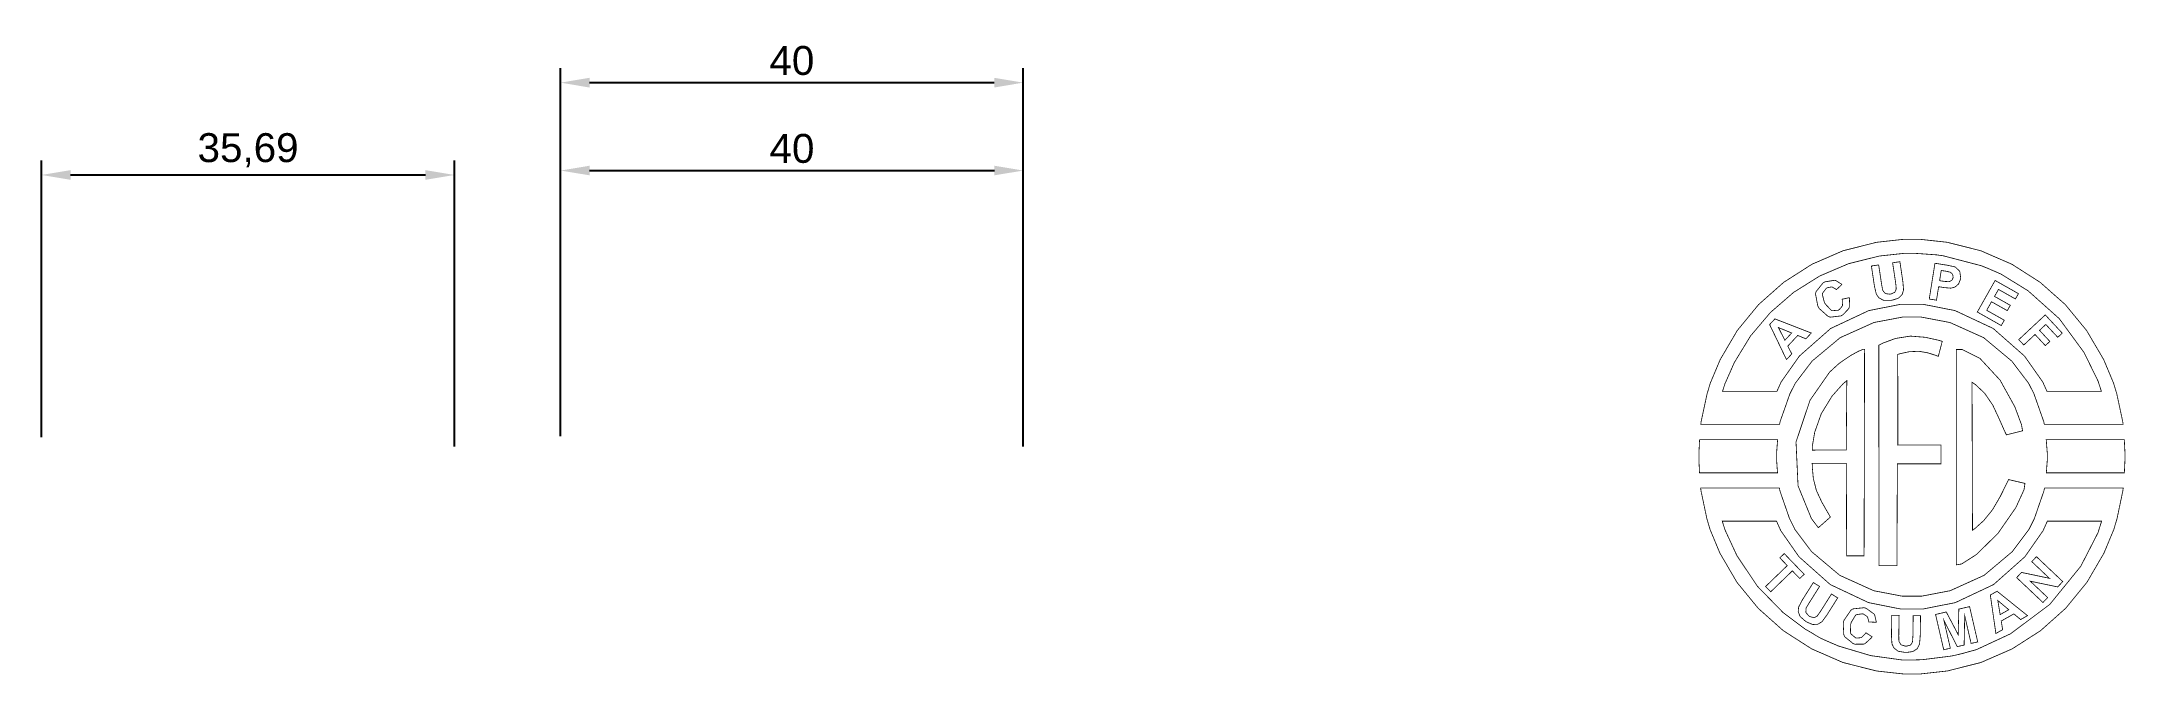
# Model space of a CAD drawing. Header units: millimetres. Extents: x -34 to 146, y -21 to 34.
import ezdxf

# ---------------------------------------------------------------- set-up
doc = ezdxf.new("R2010")
doc.units = ezdxf.units.MM
doc.styles.get("Standard").update_dxf_attribs({"font": 'arial.ttf'})
doc.dimstyles.new('ISO-25', dxfattribs={"dimtxt": 2.5, "dimasz": 2.5, "dimexe": 1.25, "dimexo": 0.625, "dimtad": 1, "dimtxsty": 'Standard', "dimcen": 2.5, "dimadec": 0, "dimazin": 0, "dimtfac": 1, "dimtmove": 0, "dimatfit": 3, "dimfxl": 1, "dimarcsym": 0})

# ---------------------------------------------------------------- blocks, each defined once
blk = doc.blocks.new('*D1')
at = {"color": 0, "lineweight": -2, "transparency": 16777216}
for p, q in [((-34.02, -0.49), (-34.02, 23.44)), ((1.67, -1.28), (1.67, 23.44)), ((-31.52, 22.19), (-0.83, 22.19))]:
    blk.add_line(p, q, dxfattribs=at)
at = {"color": 0, "transparency": 16777216}
for points in [[(-31.52, 22.61), (-31.52, 21.77), (-34.02, 22.19)], [(-0.83, 22.61), (-0.83, 21.77), (1.67, 22.19)]]:
    blk.add_solid(points, dxfattribs=at)
at = {"layer": 'Defpoints', "color": 0, "transparency": 16777216}
for p in [(1.67, 22.19), (-34.02, -1.11), (1.67, -1.91)]:
    blk.add_point(p, dxfattribs=at)
at = {"color": 0, "transparency": 16777216, "insert": (-16.17, 24.32), "char_height": 2.5, "attachment_point": 5}
blk.add_mtext('35,69', dxfattribs=at)
blk = doc.blocks.new('*D2')
at = {"color": 0, "lineweight": -2, "transparency": 16777216}
for p, q in [((10.86, -0.4), (10.86, 31.42)), ((50.86, -1.29), (50.86, 31.42)), ((13.36, 30.17), (48.36, 30.17))]:
    blk.add_line(p, q, dxfattribs=at)
at = {"color": 0, "transparency": 16777216}
for points in [[(13.36, 30.59), (13.36, 29.75), (10.86, 30.17)], [(48.36, 30.59), (48.36, 29.75), (50.86, 30.17)]]:
    blk.add_solid(points, dxfattribs=at)
at = {"layer": 'Defpoints', "color": 0, "transparency": 16777216}
for p in [(50.86, 30.17), (10.86, -1.02), (50.86, -1.92)]:
    blk.add_point(p, dxfattribs=at)
at = {"color": 0, "transparency": 16777216, "insert": (30.86, 32.07), "char_height": 2.5, "attachment_point": 5}
blk.add_mtext('40', dxfattribs=at)
blk = doc.blocks.new('*D3')
at = {"color": 0, "lineweight": -2, "transparency": 16777216}
for p, q in [((10.86, -0.4), (10.86, 23.82)), ((50.87, -0.4), (50.87, 23.82)), ((13.36, 22.57), (48.37, 22.57))]:
    blk.add_line(p, q, dxfattribs=at)
at = {"color": 0, "transparency": 16777216}
for points in [[(13.36, 22.99), (13.36, 22.16), (10.86, 22.57)], [(48.37, 22.99), (48.37, 22.16), (50.87, 22.57)]]:
    blk.add_solid(points, dxfattribs=at)
at = {"layer": 'Defpoints', "color": 0, "transparency": 16777216}
for p in [(50.87, 22.57), (10.86, -1.02, 1), (50.87, -1.02)]:
    blk.add_point(p, dxfattribs=at)
at = {"color": 0, "transparency": 16777216, "insert": (30.87, 24.47), "char_height": 2.5, "attachment_point": 5}
blk.add_mtext('40', dxfattribs=at)

msp = doc.modelspace()

# ---------------------------------------------------------------- linework, layer by layer
at = {"color": 0}
for points in [[(116.276, 0.624, 0.0675, 0.0675, 0), (116.328, 0.876, 0.0675, 0.0675, 0), (117.17, 3.264, 0.0675, 0.0675, 0), (117.283, 3.487, 0.0675, 0.0675, 0), (117.639, 4.189, 0.0675, 0.0675, 0), (119.089, 6.096, 0.0675, 0.0675, 0), (121.519, 8.124, 0.0675, 0.0675, 0), (124.442, 9.436, 0.0675, 0.0675, 0), (126.904, 9.903, 0.0675, 0.0675, 0), (127.726, 9.903, 0.0675, 0.0675, 0), (128.547, 9.903, 0.0675, 0.0675, 0), (131.011, 9.436, 0.0675, 0.0675, 0), (133.934, 8.124, 0.0675, 0.0675, 0), (136.364, 6.096, 0.0675, 0.0675, 0), (137.814, 4.189, 0.0675, 0.0675, 0), (138.171, 3.487, 0.0675, 0.0675, 0), (138.283, 3.264, 0.0675, 0.0675, 0), (139.124, 0.876, 0.0675, 0.0675, 0), (139.178, 0.624, 0.0675, 0.0675, 0), (145.99, 0.624, 0.0675, 0.0675, 0), (145.957, 0.87, 0.0675, 0.0675, 0), (145.446, 3.256, 0.0675, 0.0675, 0), (145.378, 3.487, 0.0675, 0.0675, 0), (145.166, 4.19, 0.0675, 0.0675, 0), (144.309, 6.233, 0.0675, 0.0675, 0), (142.832, 8.744, 0.0675, 0.0675, 0), (140.992, 10.982, 0.0675, 0.0675, 0), (138.825, 12.904, 0.0675, 0.0675, 0), (136.376, 14.47, 0.0675, 0.0675, 0), (133.682, 15.639, 0.0675, 0.0675, 0), (130.785, 16.37, 0.0675, 0.0675, 0), (128.49, 16.622, 0.0675, 0.0675, 0), (127.726, 16.622, 0.0675, 0.0675, 0), (126.961, 16.622, 0.0675, 0.0675, 0), (124.668, 16.37, 0.0675, 0.0675, 0), (121.771, 15.639, 0.0675, 0.0675, 0), (119.077, 14.47, 0.0675, 0.0675, 0), (116.628, 12.904, 0.0675, 0.0675, 0), (114.461, 10.982, 0.0675, 0.0675, 0), (112.621, 8.744, 0.0675, 0.0675, 0), (111.145, 6.233, 0.0675, 0.0675, 0), (110.287, 4.19, 0.0675, 0.0675, 0), (110.077, 3.487, 0.0675, 0.0675, 0), (110.007, 3.256, 0.0675, 0.0675, 0), (109.496, 0.87, 0.0675, 0.0675, 0), (109.465, 0.624, 0.0675, 0.0675, 0), (116.276, 0.624, 0.0675, 0.0675, 0)], [(139.405, 3.487, 0.0675, 0.0675, 0), (139.035, 4.302, 0.0675, 0.0675, 0), (137.459, 6.537, 0.0675, 0.0675, 0), (134.758, 8.917, 0.0675, 0.0675, 0), (131.458, 10.465, 0.0675, 0.0675, 0), (128.659, 11.016, 0.0675, 0.0675, 0), (127.726, 11.016, 0.0675, 0.0675, 0), (126.792, 11.016, 0.0675, 0.0675, 0), (123.994, 10.465, 0.0675, 0.0675, 0), (120.695, 8.917, 0.0675, 0.0675, 0), (117.994, 6.537, 0.0675, 0.0675, 0), (116.419, 4.302, 0.0675, 0.0675, 0), (116.05, 3.487, 0.0675, 0.0675, 0), (111.345, 3.487, 0.0675, 0.0675, 0), (111.55, 4.128, 0.0675, 0.0675, 0), (112.373, 5.987, 0.0675, 0.0675, 0), (113.767, 8.27, 0.0675, 0.0675, 0), (115.487, 10.302, 0.0675, 0.0675, 0), (117.499, 12.045, 0.0675, 0.0675, 0), (119.764, 13.463, 0.0675, 0.0675, 0), (122.248, 14.522, 0.0675, 0.0675, 0), (124.914, 15.183, 0.0675, 0.0675, 0), (127.023, 15.411, 0.0675, 0.0675, 0), (127.726, 15.411, 0.0675, 0.0675, 0), (127.752, 15.411, 0.0675, 0.0675, 0), (127.813, 15.411, 0.0675, 0.0675, 0), (127.834, 15.411, 0.0675, 0.0675, 0), (128.023, 15.413, 0.0675, 0.0675, 0), (129.898, 15.281, 0.0675, 0.0675, 0), (130.081, 15.251, 0.0675, 0.0675, 0), (130.423, 15.206, 0.0675, 0.0675, 0), (133.702, 14.35, 0.0675, 0.0675, 0), (134.014, 14.226, 0.0675, 0.0675, 0), (134.072, 14.205, 0.0675, 0.0675, 0), (134.556, 14.006, 0.0675, 0.0675, 0), (134.59, 13.988, 0.0675, 0.0675, 0), (135.42, 13.627, 0.0675, 0.0675, 0), (137.762, 12.185, 0.0675, 0.0675, 0), (140.467, 9.771, 0.0675, 0.0675, 0), (142.612, 6.842, 0.0675, 0.0675, 0), (143.83, 4.356, 0.0675, 0.0675, 0), (144.11, 3.487, 0.0675, 0.0675, 0), (139.405, 3.487, 0.0675, 0.0675, 0)], [(124.222, 14.32, 0.0675, 0.0675, 0), (124.851, 14.414, 0.0675, 0.0675, 0), (125.103, 12.737, 0.0675, 0.0675, 0), (125.112, 12.67, 0.0675, 0.0675, 0), (125.196, 12.242, 0.0675, 0.0675, 0), (125.203, 12.222, 0.0675, 0.0675, 0), (125.215, 12.192, 0.0675, 0.0675, 0), (125.41, 11.962, 0.0675, 0.0675, 0), (125.438, 11.946, 0.0675, 0.0675, 0), (125.466, 11.931, 0.0675, 0.0675, 0), (125.822, 11.885, 0.0675, 0.0675, 0), (125.866, 11.892, 0.0675, 0.0675, 0), (125.908, 11.898, 0.0675, 0.0675, 0), (126.227, 12.038, 0.0675, 0.0675, 0), (126.247, 12.059, 0.0675, 0.0675, 0), (126.266, 12.083, 0.0675, 0.0675, 0), (126.366, 12.325, 0.0675, 0.0675, 0), (126.367, 12.351, 0.0675, 0.0675, 0), (126.367, 12.379, 0.0675, 0.0675, 0), (126.324, 12.821, 0.0675, 0.0675, 0), (126.315, 12.882, 0.0675, 0.0675, 0), (126.056, 14.597, 0.0675, 0.0675, 0), (126.685, 14.692, 0.0675, 0.0675, 0), (126.929, 13.062, 0.0675, 0.0675, 0), (126.942, 12.97, 0.0675, 0.0675, 0), (126.999, 12.307, 0.0675, 0.0675, 0), (126.997, 12.266, 0.0675, 0.0675, 0), (126.994, 12.227, 0.0675, 0.0675, 0), (126.888, 11.879, 0.0675, 0.0675, 0), (126.87, 11.848, 0.0675, 0.0675, 0), (126.851, 11.819, 0.0675, 0.0675, 0), (126.579, 11.563, 0.0675, 0.0675, 0), (126.545, 11.542, 0.0675, 0.0675, 0), (126.509, 11.521, 0.0675, 0.0675, 0), (126.026, 11.368, 0.0675, 0.0675, 0), (125.965, 11.358, 0.0675, 0.0675, 0), (125.891, 11.347, 0.0675, 0.0675, 0), (125.32, 11.348, 0.0675, 0.0675, 0), (125.278, 11.36, 0.0675, 0.0675, 0), (125.238, 11.371, 0.0675, 0.0675, 0), (124.904, 11.549, 0.0675, 0.0675, 0), (124.878, 11.571, 0.0675, 0.0675, 0), (124.851, 11.596, 0.0675, 0.0675, 0), (124.663, 11.861, 0.0675, 0.0675, 0), (124.652, 11.889, 0.0675, 0.0675, 0), (124.634, 11.933, 0.0675, 0.0675, 0), (124.484, 12.58, 0.0675, 0.0675, 0), (124.471, 12.667, 0.0675, 0.0675, 0), (124.222, 14.32, 0.0675, 0.0675, 0)], [(129.224, 11.464, 0.0675, 0.0675, 0), (129.717, 14.558, 0.0675, 0.0675, 0), (130.718, 14.398, 0.0675, 0.0675, 0), (130.812, 14.384, 0.0675, 0.0675, 0), (131.426, 14.247, 0.0675, 0.0675, 0), (131.454, 14.234, 0.0675, 0.0675, 0), (131.496, 14.216, 0.0675, 0.0675, 0), (131.825, 13.904, 0.0675, 0.0675, 0), (131.849, 13.859, 0.0675, 0.0675, 0), (131.872, 13.817, 0.0675, 0.0675, 0), (131.942, 13.29, 0.0675, 0.0675, 0), (131.932, 13.228, 0.0675, 0.0675, 0), (131.924, 13.181, 0.0675, 0.0675, 0), (131.774, 12.797, 0.0675, 0.0675, 0), (131.753, 12.766, 0.0675, 0.0675, 0), (131.73, 12.737, 0.0675, 0.0675, 0), (131.471, 12.517, 0.0675, 0.0675, 0), (131.442, 12.503, 0.0675, 0.0675, 0), (131.413, 12.489, 0.0675, 0.0675, 0), (131.123, 12.41, 0.0675, 0.0675, 0), (131.096, 12.408, 0.0675, 0.0675, 0), (131.056, 12.406, 0.0675, 0.0675, 0), (130.513, 12.455, 0.0675, 0.0675, 0), (130.443, 12.467, 0.0675, 0.0675, 0), (130.036, 12.532, 0.0675, 0.0675, 0), (129.851, 11.365, 0.0675, 0.0675, 0), (129.224, 11.464, 0.0675, 0.0675, 0)], [(121.688, 11.447, 0.0675, 0.0675, 0), (122.313, 11.585, 0.0675, 0.0675, 0), (122.335, 11.498, 0.0675, 0.0675, 0), (122.306, 10.748, 0.0675, 0.0675, 0), (122.281, 10.684, 0.0675, 0.0675, 0), (122.253, 10.622, 0.0675, 0.0675, 0), (121.751, 10.1, 0.0675, 0.0675, 0), (121.678, 10.058, 0.0675, 0.0675, 0), (121.587, 10.007, 0.0675, 0.0675, 0), (120.668, 9.898, 0.0675, 0.0675, 0), (120.575, 9.927, 0.0675, 0.0675, 0), (120.48, 9.957, 0.0675, 0.0675, 0), (119.712, 10.64, 0.0675, 0.0675, 0), (119.652, 10.748, 0.0675, 0.0675, 0), (119.589, 10.862, 0.0675, 0.0675, 0), (119.385, 11.91, 0.0675, 0.0675, 0), (119.41, 12.004, 0.0675, 0.0675, 0), (119.432, 12.1, 0.0675, 0.0675, 0), (120.028, 12.849, 0.0675, 0.0675, 0), (120.124, 12.903, 0.0675, 0.0675, 0), (120.207, 12.95, 0.0675, 0.0675, 0), (121.024, 13.085, 0.0675, 0.0675, 0), (121.105, 13.064, 0.0675, 0.0675, 0), (121.153, 13.052, 0.0675, 0.0675, 0), (121.62, 12.764, 0.0675, 0.0675, 0), (121.667, 12.717, 0.0675, 0.0675, 0), (121.195, 12.281, 0.0675, 0.0675, 0), (121.166, 12.312, 0.0675, 0.0675, 0), (120.84, 12.497, 0.0675, 0.0675, 0), (120.805, 12.503, 0.0675, 0.0675, 0), (120.767, 12.509, 0.0675, 0.0675, 0), (120.397, 12.435, 0.0675, 0.0675, 0), (120.361, 12.415, 0.0675, 0.0675, 0), (120.311, 12.387, 0.0675, 0.0675, 0), (120.002, 11.975, 0.0675, 0.0675, 0), (119.991, 11.92, 0.0675, 0.0675, 0), (119.979, 11.866, 0.0675, 0.0675, 0), (120.151, 11.189, 0.0675, 0.0675, 0), (120.199, 11.108, 0.0675, 0.0675, 0), (120.246, 11.021, 0.0675, 0.0675, 0), (120.746, 10.495, 0.0675, 0.0675, 0), (120.798, 10.476, 0.0675, 0.0675, 0), (120.85, 10.456, 0.0675, 0.0675, 0), (121.356, 10.5, 0.0675, 0.0675, 0), (121.406, 10.528, 0.0675, 0.0675, 0), (121.442, 10.549, 0.0675, 0.0675, 0), (121.693, 10.844, 0.0675, 0.0675, 0), (121.708, 10.881, 0.0675, 0.0675, 0), (121.721, 10.92, 0.0675, 0.0675, 0), (121.704, 11.393, 0.0675, 0.0675, 0), (121.688, 11.447, 0.0675, 0.0675, 0)], [(130.261, 13.934, 0.0675, 0.0675, 0), (130.119, 13.054, 0.0675, 0.0675, 0), (130.461, 12.999, 0.0675, 0.0675, 0), (130.521, 12.989, 0.0675, 0.0675, 0), (130.938, 12.965, 0.0675, 0.0675, 0), (130.961, 12.97, 0.0675, 0.0675, 0), (130.981, 12.974, 0.0675, 0.0675, 0), (131.164, 13.077, 0.0675, 0.0675, 0), (131.179, 13.092, 0.0675, 0.0675, 0), (131.193, 13.108, 0.0675, 0.0675, 0), (131.283, 13.298, 0.0675, 0.0675, 0), (131.288, 13.321, 0.0675, 0.0675, 0), (131.291, 13.35, 0.0675, 0.0675, 0), (131.247, 13.596, 0.0675, 0.0675, 0), (131.234, 13.617, 0.0675, 0.0675, 0), (131.219, 13.638, 0.0675, 0.0675, 0), (131.029, 13.787, 0.0675, 0.0675, 0), (131.005, 13.795, 0.0675, 0.0675, 0), (130.987, 13.801, 0.0675, 0.0675, 0), (130.616, 13.879, 0.0675, 0.0675, 0), (130.56, 13.887, 0.0675, 0.0675, 0), (130.261, 13.934, 0.0675, 0.0675, 0)], [(133.381, 10.343, 0.0675, 0.0675, 0), (134.921, 13.07, 0.0675, 0.0675, 0), (136.939, 11.931, 0.0675, 0.0675, 0), (136.678, 11.47, 0.0675, 0.0675, 0), (135.212, 12.297, 0.0675, 0.0675, 0), (134.87, 11.692, 0.0675, 0.0675, 0), (136.234, 10.922, 0.0675, 0.0675, 0), (135.973, 10.461, 0.0675, 0.0675, 0), (134.609, 11.231, 0.0675, 0.0675, 0), (134.193, 10.492, 0.0675, 0.0675, 0), (135.713, 9.635, 0.0675, 0.0675, 0), (135.453, 9.174, 0.0675, 0.0675, 0), (133.381, 10.343, 0.0675, 0.0675, 0)], [(119.023, 8.526, 0.0675, 0.0675, 0), (118.556, 8.026, 0.0675, 0.0675, 0), (117.85, 8.316, 0.0675, 0.0675, 0), (116.992, 7.398, 0.0675, 0.0675, 0), (117.336, 6.721, 0.0675, 0.0675, 0), (116.878, 6.231, 0.0675, 0.0675, 0), (115.42, 9.258, 0.0675, 0.0675, 0), (115.877, 9.748, 0.0675, 0.0675, 0), (119.023, 8.526, 0.0675, 0.0675, 0)], [(117.325, 8.528, 0.0675, 0.0675, 0), (116.18, 9.001, 0.0675, 0.0675, 0), (116.737, 7.9, 0.0675, 0.0675, 0), (117.325, 8.528, 0.0675, 0.0675, 0)], [(136.966, 7.956, 0.0675, 0.0675, 0), (139.258, 10.092, 0.0675, 0.0675, 0), (140.726, 8.516, 0.0675, 0.0675, 0), (140.338, 8.155, 0.0675, 0.0675, 0), (139.303, 9.267, 0.0675, 0.0675, 0), (138.76, 8.759, 0.0675, 0.0675, 0), (139.654, 7.799, 0.0675, 0.0675, 0), (139.266, 7.439, 0.0675, 0.0675, 0), (138.373, 8.399, 0.0675, 0.0675, 0), (137.399, 7.493, 0.0675, 0.0675, 0), (136.966, 7.956, 0.0675, 0.0675, 0)], [(130.008, 6.508, 0.0675, 0.0675, 0), (130.348, 7.81, 0.0675, 0.0675, 0), (129.986, 7.911, 0.0675, 0.0675, 0), (128.88, 8.157, 0.0675, 0.0675, 0), (127.59, 8.261, 0.0675, 0.0675, 0), (126.307, 8.057, 0.0675, 0.0675, 0), (125.212, 7.655, 0.0675, 0.0675, 0), (124.867, 7.483, 0.0675, 0.0675, 0), (124.871, -11.593, 0.0675, 0.0675, 0), (126.43, -11.593, 0.0675, 0.0675, 0), (126.465, -2.784, 0.0675, 0.0675, 0), (130.241, -2.786, 0.0675, 0.0675, 0), (130.241, -1.148, 0.0675, 0.0675, 0), (126.506, -1.163, 0.0675, 0.0675, 0), (126.501, 6.679, 0.0675, 0.0675, 0), (126.745, 6.75, 0.0675, 0.0675, 0), (127.495, 6.91, 0.0675, 0.0675, 0), (128.325, 6.949, 0.0675, 0.0675, 0), (129.12, 6.81, 0.0675, 0.0675, 0), (129.789, 6.593, 0.0675, 0.0675, 0), (130.008, 6.506, 0.0675, 0.0675, 0), (130.008, 6.508, 0.0675, 0.0675, 0)], [(121.312, 5.795, 0.0675, 0.0675, 0), (120.604, 5.144, 0.0675, 0.0675, 0), (118.913, 2.717, 0.0675, 0.0675, 0), (117.702, -0.895, 0.0675, 0.0675, 0), (117.878, -4.685, 0.0675, 0.0675, 0), (119.035, -7.519, 0.0675, 0.0675, 0), (119.634, -8.302, 0.0675, 0.0675, 0), (120.676, -7.382, 0.0675, 0.0675, 0), (120.489, -7.065, 0.0675, 0.0675, 0), (119.94, -6.106, 0.0675, 0.0675, 0), (119.467, -5.094, 0.0675, 0.0675, 0), (119.201, -4.063, 0.0675, 0.0675, 0), (119.108, -3.069, 0.0675, 0.0675, 0), (119.102, -2.738, 0.0675, 0.0675, 0), (122.054, -2.735, 0.0675, 0.0675, 0), (122.08, -10.735, 0.0675, 0.0675, 0), (123.589, -10.735, 0.0675, 0.0675, 0), (123.63, 7.118, 0.0675, 0.0675, 0), (123.495, 7.112, 0.0675, 0.0675, 0), (123.098, 6.95, 0.0675, 0.0675, 0), (122.434, 6.584, 0.0675, 0.0675, 0), (121.789, 6.155, 0.0675, 0.0675, 0), (121.426, 5.89, 0.0675, 0.0675, 0), (121.312, 5.795, 0.0675, 0.0675, 0)], [(131.564, -11.511, 0.0675, 0.0675, 0), (132.022, -11.44, 0.0675, 0.0675, 0), (133.304, -10.623, 0.0675, 0.0675, 0), (135.168, -8.793, 0.0675, 0.0675, 0), (136.714, -6.563, 0.0675, 0.0675, 0), (137.424, -5.013, 0.0675, 0.0675, 0), (137.499, -4.474, 0.0675, 0.0675, 0), (136.083, -4.14, 0.0675, 0.0675, 0), (135.909, -4.508, 0.0675, 0.0675, 0), (135.365, -5.605, 0.0675, 0.0675, 0), (134.695, -6.752, 0.0675, 0.0675, 0), (133.937, -7.688, 0.0675, 0.0675, 0), (133.221, -8.334, 0.0675, 0.0675, 0), (132.964, -8.523, 0.0675, 0.0675, 0), (132.925, 4.268, 0.0675, 0.0675, 0), (133.218, 4.07, 0.0675, 0.0675, 0), (134.009, 3.329, 0.0675, 0.0675, 0), (134.715, 2.299, 0.0675, 0.0675, 0), (135.268, 1.117, 0.0675, 0.0675, 0), (135.73, 0.068, 0.0675, 0.0675, 0), (135.897, -0.277, 0.0675, 0.0675, 0), (137.295, 0.074, 0.0675, 0.0675, 0), (137.201, 0.605, 0.0675, 0.0675, 0), (136.63, 2.142, 0.0675, 0.0675, 0), (135.35, 4.454, 0.0675, 0.0675, 0), (133.609, 6.334, 0.0675, 0.0675, 0), (132.071, 7.105, 0.0675, 0.0675, 0), (131.561, 7.102, 0.0675, 0.0675, 0), (131.564, -11.511, 0.0675, 0.0675, 0)], [(122.095, 4.407, 0.0675, 0.0675, 0), (122.046, -1.588, 0.0675, 0.0675, 0), (119.111, -1.596, 0.0675, 0.0675, 0), (119.12, -1.205, 0.0675, 0.0675, 0), (119.321, -0.037, 0.0675, 0.0675, 0), (119.885, 1.547, 0.0675, 0.0675, 0), (120.807, 3.06, 0.0675, 0.0675, 0), (121.74, 4.11, 0.0675, 0.0675, 0), (122.095, 4.407, 0.0675, 0.0675, 0)], [(116.117, -0.696, 0.0675, 0.0675, 0), (109.364, -0.696, 0.0675, 0.0675, 0), (109.354, -0.816, 0.0675, 0.0675, 0), (109.307, -1.824, 0.0675, 0.0675, 0), (109.307, -2.161, 0.0675, 0.0675, 0), (109.307, -2.509, 0.0675, 0.0675, 0), (109.349, -3.443, 0.0675, 0.0675, 0), (109.359, -3.559, 0.0675, 0.0675, 0), (116.107, -3.559, 0.0675, 0.0675, 0), (116.092, -3.443, 0.0675, 0.0675, 0), (116.026, -2.481, 0.0675, 0.0675, 0), (116.026, -2.161, 0.0675, 0.0675, 0), (116.026, -1.795, 0.0675, 0.0675, 0), (116.101, -0.815, 0.0675, 0.0675, 0), (116.117, -0.696, 0.0675, 0.0675, 0)], [(146.091, -0.696, 0.0675, 0.0675, 0), (139.338, -0.696, 0.0675, 0.0675, 0), (139.352, -0.815, 0.0675, 0.0675, 0), (139.429, -1.824, 0.0675, 0.0675, 0), (139.429, -2.161, 0.0675, 0.0675, 0), (139.429, -2.509, 0.0675, 0.0675, 0), (139.359, -3.443, 0.0675, 0.0675, 0), (139.346, -3.559, 0.0675, 0.0675, 0), (146.096, -3.559, 0.0675, 0.0675, 0), (146.104, -3.443, 0.0675, 0.0675, 0), (146.148, -2.481, 0.0675, 0.0675, 0), (146.148, -2.161, 0.0675, 0.0675, 0), (146.148, -1.795, 0.0675, 0.0675, 0), (146.099, -0.816, 0.0675, 0.0675, 0), (146.091, -0.696, 0.0675, 0.0675, 0)], [(145.998, -4.88, 0.0675, 0.0675, 0), (139.192, -4.88, 0.0675, 0.0675, 0), (139.139, -5.131, 0.0675, 0.0675, 0), (138.314, -7.517, 0.0675, 0.0675, 0), (138.203, -7.742, 0.0675, 0.0675, 0), (137.85, -8.448, 0.0675, 0.0675, 0), (136.402, -10.375, 0.0675, 0.0675, 0), (133.965, -12.423, 0.0675, 0.0675, 0), (131.029, -13.751, 0.0675, 0.0675, 0), (128.551, -14.225, 0.0675, 0.0675, 0), (127.726, -14.225, 0.0675, 0.0675, 0), (126.9, -14.225, 0.0675, 0.0675, 0), (124.424, -13.751, 0.0675, 0.0675, 0), (121.488, -12.423, 0.0675, 0.0675, 0), (119.051, -10.375, 0.0675, 0.0675, 0), (117.603, -8.448, 0.0675, 0.0675, 0), (117.251, -7.742, 0.0675, 0.0675, 0), (117.139, -7.517, 0.0675, 0.0675, 0), (116.314, -5.131, 0.0675, 0.0675, 0), (116.263, -4.88, 0.0675, 0.0675, 0), (109.456, -4.88, 0.0675, 0.0675, 0), (109.487, -5.125, 0.0675, 0.0675, 0), (109.989, -7.509, 0.0675, 0.0675, 0), (110.057, -7.742, 0.0675, 0.0675, 0), (110.264, -8.447, 0.0675, 0.0675, 0), (111.118, -10.499, 0.0675, 0.0675, 0), (112.591, -13.023, 0.0675, 0.0675, 0), (114.432, -15.271, 0.0675, 0.0675, 0), (116.6, -17.203, 0.0675, 0.0675, 0), (119.054, -18.777, 0.0675, 0.0675, 0), (121.755, -19.954, 0.0675, 0.0675, 0), (124.659, -20.688, 0.0675, 0.0675, 0), (126.958, -20.943, 0.0675, 0.0675, 0), (127.726, -20.943, 0.0675, 0.0675, 0), (128.493, -20.943, 0.0675, 0.0675, 0), (130.793, -20.688, 0.0675, 0.0675, 0), (133.698, -19.954, 0.0675, 0.0675, 0), (136.398, -18.777, 0.0675, 0.0675, 0), (138.853, -17.203, 0.0675, 0.0675, 0), (141.021, -15.271, 0.0675, 0.0675, 0), (142.861, -13.023, 0.0675, 0.0675, 0), (144.334, -10.499, 0.0675, 0.0675, 0), (145.189, -8.447, 0.0675, 0.0675, 0), (145.397, -7.742, 0.0675, 0.0675, 0), (145.466, -7.509, 0.0675, 0.0675, 0), (145.965, -5.125, 0.0675, 0.0675, 0), (145.998, -4.88, 0.0675, 0.0675, 0)], [(144.131, -7.742, 0.0675, 0.0675, 0), (143.809, -8.756, 0.0675, 0.0675, 0), (142.328, -11.637, 0.0675, 0.0675, 0), (139.652, -14.929, 0.0675, 0.0675, 0), (136.252, -17.475, 0.0675, 0.0675, 0), (133.304, -18.844, 0.0675, 0.0675, 0), (132.276, -19.126, 0.0675, 0.0675, 0), (132.236, -19.142, 0.0675, 0.0675, 0), (131.465, -19.329, 0.0675, 0.0675, 0), (131.362, -19.348, 0.0675, 0.0675, 0), (131.123, -19.399, 0.0675, 0.0675, 0), (128.674, -19.708, 0.0675, 0.0675, 0), (128.423, -19.719, 0.0675, 0.0675, 0), (128.382, -19.721, 0.0675, 0.0675, 0), (128.064, -19.731, 0.0675, 0.0675, 0), (127.958, -19.731, 0.0675, 0.0675, 0), (127.938, -19.731, 0.0675, 0.0675, 0), (127.78, -19.732, 0.0675, 0.0675, 0), (127.728, -19.732, 0.0675, 0.0675, 0), (126.836, -19.732, 0.0675, 0.0675, 0), (124.16, -19.361, 0.0675, 0.0675, 0), (121.376, -18.533, 0.0675, 0.0675, 0), (120.85, -18.303, 0.0675, 0.0675, 0), (120.666, -18.23, 0.0675, 0.0675, 0), (119.859, -17.869, 0.0675, 0.0675, 0), (119.26, -17.527, 0.0675, 0.0675, 0), (119.182, -17.465, 0.0675, 0.0675, 0), (118.493, -17.071, 0.0675, 0.0675, 0), (116.576, -15.633, 0.0675, 0.0675, 0), (114.356, -13.359, 0.0675, 0.0675, 0), (112.585, -10.707, 0.0675, 0.0675, 0), (111.566, -8.505, 0.0675, 0.0675, 0), (111.324, -7.742, 0.0675, 0.0675, 0), (116.019, -7.742, 0.0675, 0.0675, 0), (116.385, -8.562, 0.0675, 0.0675, 0), (117.958, -10.816, 0.0675, 0.0675, 0), (120.664, -13.219, 0.0675, 0.0675, 0), (123.976, -14.78, 0.0675, 0.0675, 0), (126.789, -15.338, 0.0675, 0.0675, 0), (127.728, -15.338, 0.0675, 0.0675, 0), (128.664, -15.338, 0.0675, 0.0675, 0), (131.476, -14.78, 0.0675, 0.0675, 0), (134.788, -13.219, 0.0675, 0.0675, 0), (137.495, -10.816, 0.0675, 0.0675, 0), (139.068, -8.562, 0.0675, 0.0675, 0), (139.435, -7.742, 0.0675, 0.0675, 0), (144.131, -7.742, 0.0675, 0.0675, 0)], [(115.072, -13.385, 0.0675, 0.0675, 0), (116.947, -11.578, 0.0675, 0.0675, 0), (116.302, -10.911, 0.0675, 0.0675, 0), (116.683, -10.543, 0.0675, 0.0675, 0), (118.408, -12.332, 0.0675, 0.0675, 0), (118.028, -12.698, 0.0675, 0.0675, 0), (117.386, -12.034, 0.0675, 0.0675, 0), (115.513, -13.842, 0.0675, 0.0675, 0), (115.072, -13.385, 0.0675, 0.0675, 0)], [(139.058, -14.77, 0.0675, 0.0675, 0), (136.782, -12.617, 0.0675, 0.0675, 0), (137.206, -12.17, 0.0675, 0.0675, 0), (139.616, -12.677, 0.0675, 0.0675, 0), (138.091, -11.235, 0.0675, 0.0675, 0), (138.495, -10.808, 0.0675, 0.0675, 0), (140.769, -12.962, 0.0675, 0.0675, 0), (140.334, -13.422, 0.0675, 0.0675, 0), (137.966, -12.929, 0.0675, 0.0675, 0), (139.462, -14.343, 0.0675, 0.0675, 0), (139.058, -14.77, 0.0675, 0.0675, 0)], [(119.2, -13.043, 0.0675, 0.0675, 0), (119.737, -13.381, 0.0675, 0.0675, 0), (118.83, -14.817, 0.0675, 0.0675, 0), (118.794, -14.874, 0.0675, 0.0675, 0), (118.576, -15.253, 0.0675, 0.0675, 0), (118.569, -15.273, 0.0675, 0.0675, 0), (118.558, -15.302, 0.0675, 0.0675, 0), (118.555, -15.605, 0.0675, 0.0675, 0), (118.567, -15.636, 0.0675, 0.0675, 0), (118.576, -15.665, 0.0675, 0.0675, 0), (118.817, -15.932, 0.0675, 0.0675, 0), (118.854, -15.956, 0.0675, 0.0675, 0), (118.892, -15.979, 0.0675, 0.0675, 0), (119.224, -16.08, 0.0675, 0.0675, 0), (119.253, -16.077, 0.0675, 0.0675, 0), (119.281, -16.073, 0.0675, 0.0675, 0), (119.517, -15.955, 0.0675, 0.0675, 0), (119.535, -15.935, 0.0675, 0.0675, 0), (119.553, -15.914, 0.0675, 0.0675, 0), (119.808, -15.553, 0.0675, 0.0675, 0), (119.842, -15.5, 0.0675, 0.0675, 0), (120.769, -14.034, 0.0675, 0.0675, 0), (121.306, -14.373, 0.0675, 0.0675, 0), (120.425, -15.766, 0.0675, 0.0675, 0), (120.374, -15.844, 0.0675, 0.0675, 0), (119.984, -16.383, 0.0675, 0.0675, 0), (119.956, -16.412, 0.0675, 0.0675, 0), (119.927, -16.44, 0.0675, 0.0675, 0), (119.619, -16.633, 0.0675, 0.0675, 0), (119.587, -16.645, 0.0675, 0.0675, 0), (119.553, -16.655, 0.0675, 0.0675, 0), (119.182, -16.671, 0.0675, 0.0675, 0), (119.141, -16.664, 0.0675, 0.0675, 0), (119.098, -16.656, 0.0675, 0.0675, 0), (118.633, -16.458, 0.0675, 0.0675, 0), (118.581, -16.425, 0.0675, 0.0675, 0), (118.517, -16.384, 0.0675, 0.0675, 0), (118.086, -16.008, 0.0675, 0.0675, 0), (118.063, -15.974, 0.0675, 0.0675, 0), (118.039, -15.938, 0.0675, 0.0675, 0), (117.901, -15.586, 0.0675, 0.0675, 0), (117.897, -15.551, 0.0675, 0.0675, 0), (117.892, -15.515, 0.0675, 0.0675, 0), (117.924, -15.193, 0.0675, 0.0675, 0), (117.935, -15.164, 0.0675, 0.0675, 0), (117.949, -15.12, 0.0675, 0.0675, 0), (118.26, -14.53, 0.0675, 0.0675, 0), (118.307, -14.457, 0.0675, 0.0675, 0), (119.2, -13.043, 0.0675, 0.0675, 0)], [(137.723, -15.907, 0.0675, 0.0675, 0), (137.127, -16.243, 0.0675, 0.0675, 0), (136.541, -15.755, 0.0675, 0.0675, 0), (135.448, -16.371, 0.0675, 0.0675, 0), (135.571, -17.12, 0.0675, 0.0675, 0), (134.987, -17.45, 0.0675, 0.0675, 0), (134.507, -14.124, 0.0675, 0.0675, 0), (135.091, -13.795, 0.0675, 0.0675, 0), (137.723, -15.907, 0.0675, 0.0675, 0)], [(123.745, -17.386, 0.0675, 0.0675, 0), (124.281, -17.737, 0.0675, 0.0675, 0), (124.234, -17.812, 0.0675, 0.0675, 0), (123.68, -18.318, 0.0675, 0.0675, 0), (123.617, -18.344, 0.0675, 0.0675, 0), (123.551, -18.368, 0.0675, 0.0675, 0), (122.827, -18.377, 0.0675, 0.0675, 0), (122.748, -18.354, 0.0675, 0.0675, 0), (122.647, -18.325, 0.0675, 0.0675, 0), (121.924, -17.743, 0.0675, 0.0675, 0), (121.88, -17.657, 0.0675, 0.0675, 0), (121.834, -17.569, 0.0675, 0.0675, 0), (121.784, -16.544, 0.0675, 0.0675, 0), (121.818, -16.425, 0.0675, 0.0675, 0), (121.854, -16.3, 0.0675, 0.0675, 0), (122.459, -15.421, 0.0675, 0.0675, 0), (122.546, -15.37, 0.0675, 0.0675, 0), (122.63, -15.32, 0.0675, 0.0675, 0), (123.581, -15.219, 0.0675, 0.0675, 0), (123.687, -15.25, 0.0675, 0.0675, 0), (123.778, -15.276, 0.0675, 0.0675, 0), (124.447, -15.766, 0.0675, 0.0675, 0), (124.489, -15.838, 0.0675, 0.0675, 0), (124.513, -15.878, 0.0675, 0.0675, 0), (124.636, -16.415, 0.0675, 0.0675, 0), (124.636, -16.482, 0.0675, 0.0675, 0), (123.993, -16.451, 0.0675, 0.0675, 0), (123.994, -16.409, 0.0675, 0.0675, 0), (123.898, -16.048, 0.0675, 0.0675, 0), (123.877, -16.017, 0.0675, 0.0675, 0), (123.854, -15.985, 0.0675, 0.0675, 0), (123.544, -15.774, 0.0675, 0.0675, 0), (123.505, -15.763, 0.0675, 0.0675, 0), (123.447, -15.746, 0.0675, 0.0675, 0), (122.938, -15.815, 0.0675, 0.0675, 0), (122.892, -15.846, 0.0675, 0.0675, 0), (122.845, -15.875, 0.0675, 0.0675, 0), (122.484, -16.472, 0.0675, 0.0675, 0), (122.458, -16.562, 0.0675, 0.0675, 0), (122.43, -16.656, 0.0675, 0.0675, 0), (122.406, -17.384, 0.0675, 0.0675, 0), (122.428, -17.434, 0.0675, 0.0675, 0), (122.45, -17.483, 0.0675, 0.0675, 0), (122.837, -17.815, 0.0675, 0.0675, 0), (122.892, -17.831, 0.0675, 0.0675, 0), (122.932, -17.842, 0.0675, 0.0675, 0), (123.317, -17.813, 0.0675, 0.0675, 0), (123.355, -17.797, 0.0675, 0.0675, 0), (123.391, -17.779, 0.0675, 0.0675, 0), (123.716, -17.436, 0.0675, 0.0675, 0), (123.745, -17.386, 0.0675, 0.0675, 0)], [(125.983, -15.875, 0.0675, 0.0675, 0), (126.618, -15.885, 0.0675, 0.0675, 0), (126.589, -17.582, 0.0675, 0.0675, 0), (126.587, -17.649, 0.0675, 0.0675, 0), (126.6, -18.085, 0.0675, 0.0675, 0), (126.604, -18.106, 0.0675, 0.0675, 0), (126.61, -18.138, 0.0675, 0.0675, 0), (126.764, -18.398, 0.0675, 0.0675, 0), (126.791, -18.419, 0.0675, 0.0675, 0), (126.815, -18.438, 0.0675, 0.0675, 0), (127.159, -18.541, 0.0675, 0.0675, 0), (127.202, -18.543, 0.0675, 0.0675, 0), (127.246, -18.543, 0.0675, 0.0675, 0), (127.583, -18.456, 0.0675, 0.0675, 0), (127.606, -18.438, 0.0675, 0.0675, 0), (127.629, -18.421, 0.0675, 0.0675, 0), (127.767, -18.198, 0.0675, 0.0675, 0), (127.772, -18.172, 0.0675, 0.0675, 0), (127.777, -18.144, 0.0675, 0.0675, 0), (127.808, -17.701, 0.0675, 0.0675, 0), (127.81, -17.639, 0.0675, 0.0675, 0), (127.837, -15.906, 0.0675, 0.0675, 0), (128.472, -15.916, 0.0675, 0.0675, 0), (128.444, -17.563, 0.0675, 0.0675, 0), (128.443, -17.656, 0.0675, 0.0675, 0), (128.389, -18.321, 0.0675, 0.0675, 0), (128.381, -18.361, 0.0675, 0.0675, 0), (128.371, -18.398, 0.0675, 0.0675, 0), (128.208, -18.723, 0.0675, 0.0675, 0), (128.185, -18.751, 0.0675, 0.0675, 0), (128.161, -18.777, 0.0675, 0.0675, 0), (127.852, -18.984, 0.0675, 0.0675, 0), (127.814, -19, 0.0675, 0.0675, 0), (127.775, -19.015, 0.0675, 0.0675, 0), (127.274, -19.085, 0.0675, 0.0675, 0), (127.212, -19.085, 0.0675, 0.0675, 0), (127.137, -19.083, 0.0675, 0.0675, 0), (126.572, -18.988, 0.0675, 0.0675, 0), (126.535, -18.971, 0.0675, 0.0675, 0), (126.496, -18.953, 0.0675, 0.0675, 0), (126.196, -18.722, 0.0675, 0.0675, 0), (126.175, -18.694, 0.0675, 0.0675, 0), (126.153, -18.665, 0.0675, 0.0675, 0), (126.011, -18.373, 0.0675, 0.0675, 0), (126.004, -18.344, 0.0675, 0.0675, 0), (125.995, -18.298, 0.0675, 0.0675, 0), (125.954, -17.634, 0.0675, 0.0675, 0), (125.956, -17.548, 0.0675, 0.0675, 0), (125.983, -15.875, 0.0675, 0.0675, 0)], [(130.476, -18.855, 0.0675, 0.0675, 0), (129.771, -15.803, 0.0675, 0.0675, 0), (130.697, -15.588, 0.0675, 0.0675, 0), (131.724, -17.545, 0.0675, 0.0675, 0), (131.784, -15.338, 0.0675, 0.0675, 0), (132.712, -15.125, 0.0675, 0.0675, 0), (133.417, -18.176, 0.0675, 0.0675, 0), (132.845, -18.308, 0.0675, 0.0675, 0), (132.289, -15.906, 0.0675, 0.0675, 0), (132.241, -18.447, 0.0675, 0.0675, 0), (131.647, -18.585, 0.0675, 0.0675, 0), (130.494, -16.319, 0.0675, 0.0675, 0), (131.047, -18.723, 0.0675, 0.0675, 0), (130.476, -18.855, 0.0675, 0.0675, 0)], [(136.102, -15.395, 0.0675, 0.0675, 0), (135.153, -14.599, 0.0675, 0.0675, 0), (135.355, -15.816, 0.0675, 0.0675, 0), (136.102, -15.395, 0.0675, 0.0675, 0)]]:
    msp.add_lwpolyline(points, format="xyseb", close=True, dxfattribs=at)

# ---------------------------------------------------------------- dimensions: what is measured, and where the dimension line sits
dim = msp.add_linear_dim(base=(50.863, 30.17), p1=(10.864, -1.025), p2=(50.863, -1.917), dimstyle='ISO-25')
dim.commit()
dim.dimension.update_dxf_attribs({"geometry": '*D2', "text_midpoint": (30.864, 32.071)})
dim = msp.add_linear_dim(base=(1.675, 22.19), p1=(-34.019, -1.112), p2=(1.675, -1.908), dimstyle='ISO-25')
dim.commit()
dim.dimension.update_dxf_attribs({"geometry": '*D1', "text_midpoint": (-16.172, 22.19), "dimtype": 160})
at = {"color": 2}
dim = msp.add_linear_dim(base=(50.868, 22.573), p1=(10.864, -1.025, 1.002), p2=(50.868, -1.025), angle=180, dimstyle='ISO-25', dxfattribs=at)
dim.commit()
dim.dimension.update_dxf_attribs({"geometry": '*D3', "text_midpoint": (30.866, 22.573), "dimtype": 160})

doc.saveas('drawing.dxf')
